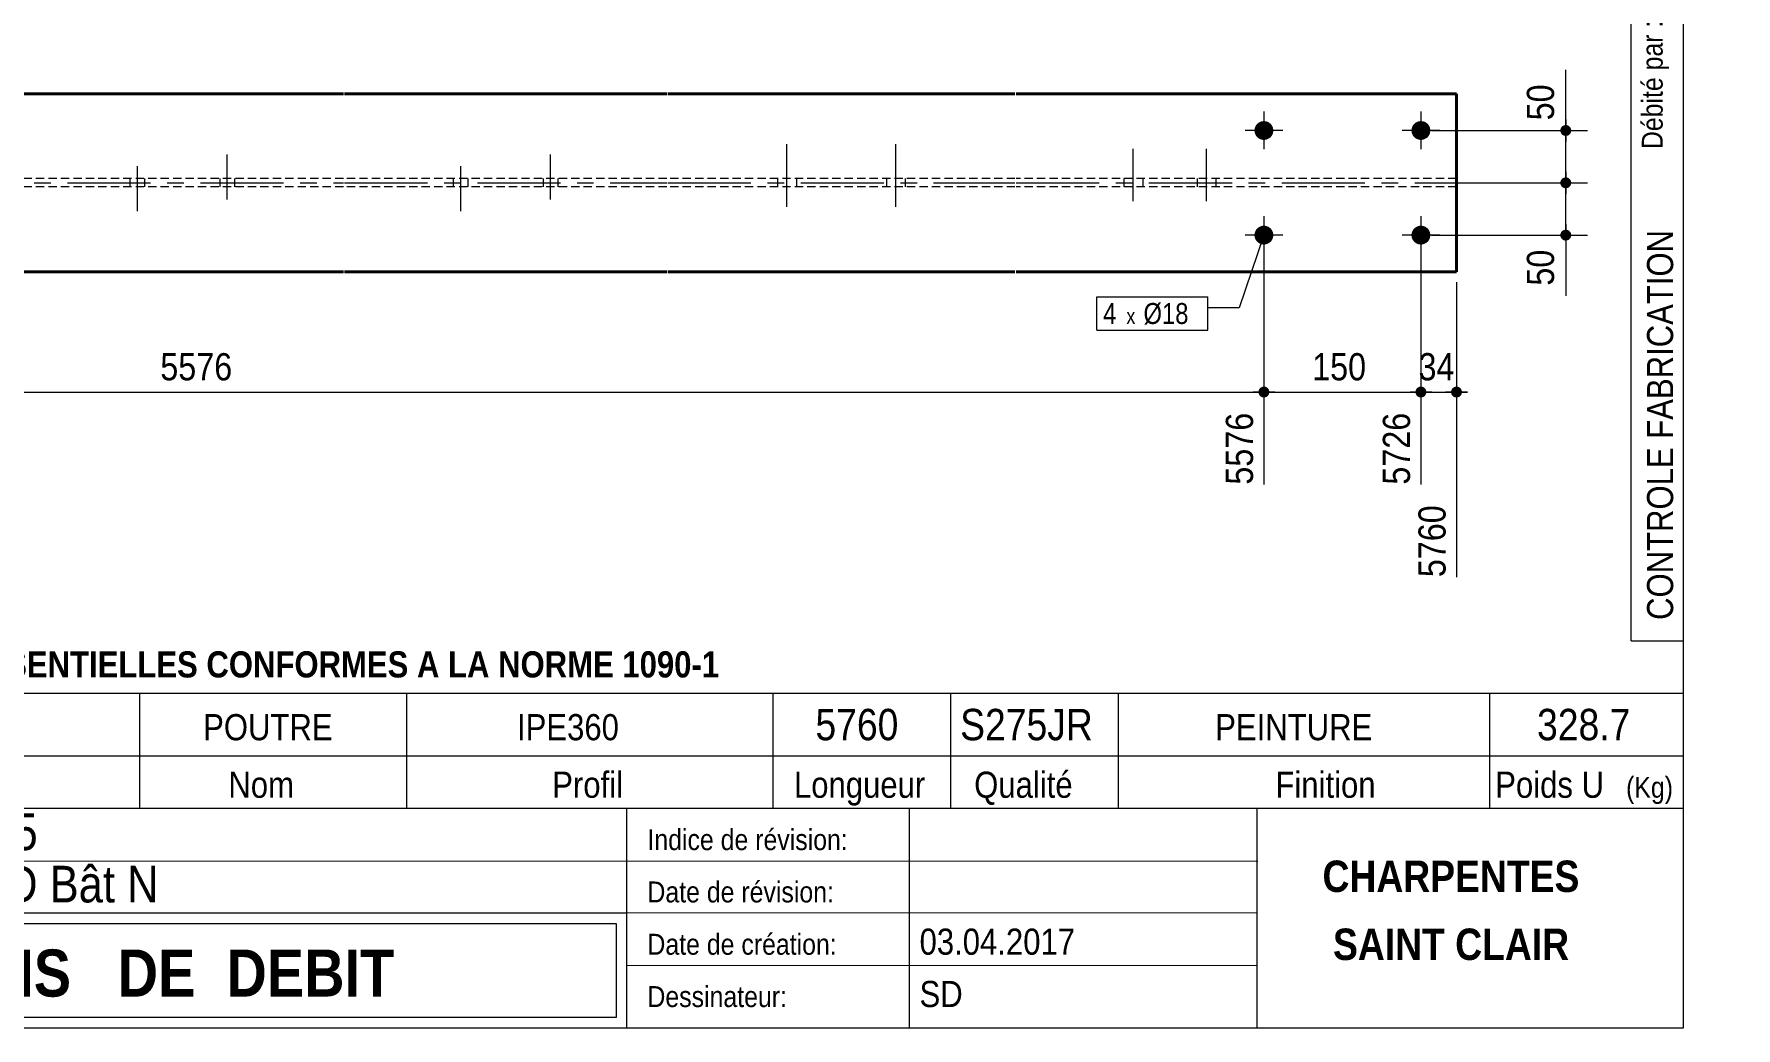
# Model space of a CAD drawing. Header units: millimetres. Extents: x 2 to 287, y 5 to 195.
# Drawn here: x 124.4 to 287, y 5 to 100 of the extents above; entities that cross this region are included whole.
import ezdxf

# ---------------------------------------------------------------- set-up
doc = ezdxf.new("R2010")
doc.units = ezdxf.units.MM
for name, pattern in [('AXES', [12.7, 7.9375, -1.5875, 1.5875, -1.5875]), ('CACHE2', [1.190625, 0.79375, -0.396875]), ('INTERROMPUX2', [9.525, 6.35, -3.175])]:
    doc.linetypes.add(name, pattern=pattern)
for name, color, linetype, lineweight in [('Autre type objet', 1, 'Continuous', 0), ('Axe', 1, 'Continuous', 0), ('Boulon', 7, 'Continuous', 0), ('Cache', 7, 'Continuous', 0), ('Cotation', 7, 'Continuous', 0), ('Désignation boulon', 3, 'Continuous', 0), ('Feuille dessin', 5, 'Continuous', 0), ('Piece', 2, 'Continuous', 0)]:
    doc.layers.add(name, color=color, linetype=linetype, lineweight=lineweight)
doc.styles.add('ARIAL', font='ARIAL.TTF')
doc.styles.add('ARIAL_BOLD', font='ARIALBD.TTF')
doc.styles.add('ARIAL_ITALIC', font='ARIALI.TTF')
doc.styles.add('COMIC_SANS_MS', font='COMIC.TTF')

# ---------------------------------------------------------------- blocks, each defined once
blk = doc.blocks.new('*A14')
at = {"layer": 'Boulon', "linetype": 'INTERROMPUX2', "lineweight": 0}
for p, q in [((142.854168, 84.179169), (142.854168, 88.479169)), ((142.854168, 84.179169), (142.854168, 88.479169)), ((142.154168, 86.179169), (142.154168, 85.379169)), ((142.154168, 86.179169), (142.154168, 85.379169)), ((143.554168, 86.179169), (143.554168, 85.379169)), ((143.554168, 86.179169), (143.554168, 85.379169))]:
    blk.add_line(p, q, dxfattribs=at)
blk = doc.blocks.new('*A15')
at = {"layer": 'Boulon', "linetype": 'INTERROMPUX2', "lineweight": 0}
for p, q in [((134.254168, 87.379169), (134.254168, 83.079169)), ((134.254168, 87.379169), (134.254168, 83.079169)), ((133.554168, 86.179169), (133.554168, 85.379169)), ((133.554168, 86.179169), (133.554168, 85.379169)), ((134.954168, 86.179169), (134.954168, 85.379169)), ((134.954168, 86.179169), (134.954168, 85.379169))]:
    blk.add_line(p, q, dxfattribs=at)
blk = doc.blocks.new('*A16')
at = {"layer": 'Boulon', "linetype": 'INTERROMPUX2', "lineweight": 0}
for p, q in [((173.748099, 84.179169), (173.748099, 88.479169)), ((173.748099, 84.179169), (173.748099, 88.479169)), ((173.048099, 86.179169), (173.048099, 85.379169)), ((173.048099, 86.179169), (173.048099, 85.379169)), ((174.448099, 86.179169), (174.448099, 85.379169)), ((174.448099, 86.179169), (174.448099, 85.379169))]:
    blk.add_line(p, q, dxfattribs=at)
blk = doc.blocks.new('*A17')
at = {"layer": 'Boulon', "linetype": 'INTERROMPUX2', "lineweight": 0}
for p, q in [((165.148099, 87.379169), (165.148099, 83.079169)), ((165.148099, 87.379169), (165.148099, 83.079169)), ((164.448099, 86.179169), (164.448099, 85.379169)), ((164.448099, 86.179169), (164.448099, 85.379169)), ((165.848099, 86.179169), (165.848099, 85.379169)), ((165.848099, 86.179169), (165.848099, 85.379169))]:
    blk.add_line(p, q, dxfattribs=at)
blk = doc.blocks.new('*A19')
at = {"layer": 'Boulon'}
for points in [[(241.94, 91.68), (241.99, 91.67), (242.03, 91.67), (242.08, 91.66), (242.12, 91.65), (242.16, 91.64), (242.2, 91.63), (242.24, 91.61), (242.28, 91.59), (242.32, 91.57), (242.36, 91.55), (242.4, 91.53), (242.44, 91.5), (242.47, 91.47), (242.5, 91.45), (242.54, 91.42), (242.57, 91.38), (242.6, 91.35), (242.62, 91.32), (242.65, 91.28), (242.67, 91.24), (242.69, 91.2), (242.71, 91.16), (242.73, 91.12), (242.75, 91.08), (242.76, 91.04), (242.77, 91), (242.78, 90.95), (242.79, 90.91), (242.8, 90.87), (242.8, 90.82), (242.8, 90.78), (242.8, 90.74), (242.8, 90.69), (242.79, 90.65), (242.78, 90.6), (242.77, 90.56), (242.76, 90.52), (242.75, 90.48), (242.73, 90.43), (242.71, 90.39), (242.69, 90.35), (242.67, 90.32), (242.65, 90.28), (242.62, 90.24), (242.6, 90.21), (242.57, 90.17), (242.54, 90.14), (242.5, 90.11), (242.47, 90.08), (242.44, 90.06), (242.4, 90.03), (242.36, 90.01), (242.32, 89.99), (242.28, 89.97), (242.24, 89.95), (242.2, 89.93), (242.16, 89.92), (242.12, 89.91), (242.08, 89.9), (242.03, 89.89), (241.99, 89.88), (241.94, 89.88), (241.9, 89.88), (241.86, 89.88), (241.81, 89.88), (241.77, 89.89), (241.72, 89.9), (241.68, 89.91), (241.64, 89.92), (241.6, 89.93), (241.56, 89.95), (241.52, 89.97), (241.48, 89.99), (241.44, 90.01), (241.4, 90.03), (241.36, 90.06), (241.33, 90.08), (241.3, 90.11), (241.26, 90.14), (241.23, 90.17), (241.2, 90.21), (241.18, 90.24), (241.15, 90.28), (241.13, 90.32), (241.11, 90.35), (241.09, 90.39), (241.07, 90.43), (241.05, 90.48), (241.04, 90.52), (241.03, 90.56), (241.02, 90.6), (241.01, 90.65), (241, 90.69), (241, 90.74), (241, 90.78), (241, 90.82), (241, 90.87), (241.01, 90.91), (241.02, 90.95), (241.03, 91), (241.04, 91.04), (241.05, 91.08), (241.07, 91.12), (241.09, 91.16), (241.11, 91.2), (241.13, 91.24), (241.15, 91.28), (241.18, 91.32), (241.2, 91.35), (241.23, 91.38), (241.26, 91.42), (241.3, 91.45), (241.33, 91.47), (241.36, 91.5), (241.4, 91.53), (241.44, 91.55), (241.48, 91.57), (241.52, 91.59), (241.56, 91.61), (241.6, 91.63), (241.64, 91.64), (241.68, 91.65), (241.72, 91.66), (241.77, 91.67), (241.81, 91.67), (241.86, 91.68), (241.9, 91.68)], [(256.94, 91.68), (256.99, 91.67), (257.03, 91.67), (257.08, 91.66), (257.12, 91.65), (257.16, 91.64), (257.2, 91.63), (257.24, 91.61), (257.28, 91.59), (257.32, 91.57), (257.36, 91.55), (257.4, 91.53), (257.44, 91.5), (257.47, 91.47), (257.5, 91.45), (257.54, 91.42), (257.57, 91.38), (257.6, 91.35), (257.62, 91.32), (257.65, 91.28), (257.67, 91.24), (257.69, 91.2), (257.71, 91.16), (257.73, 91.12), (257.75, 91.08), (257.76, 91.04), (257.77, 91), (257.78, 90.95), (257.79, 90.91), (257.8, 90.87), (257.8, 90.82), (257.8, 90.78), (257.8, 90.74), (257.8, 90.69), (257.79, 90.65), (257.78, 90.6), (257.77, 90.56), (257.76, 90.52), (257.75, 90.48), (257.73, 90.43), (257.71, 90.39), (257.69, 90.35), (257.67, 90.32), (257.65, 90.28), (257.62, 90.24), (257.6, 90.21), (257.57, 90.17), (257.54, 90.14), (257.5, 90.11), (257.47, 90.08), (257.44, 90.06), (257.4, 90.03), (257.36, 90.01), (257.32, 89.99), (257.28, 89.97), (257.24, 89.95), (257.2, 89.93), (257.16, 89.92), (257.12, 89.91), (257.08, 89.9), (257.03, 89.89), (256.99, 89.88), (256.94, 89.88), (256.9, 89.88), (256.86, 89.88), (256.81, 89.88), (256.77, 89.89), (256.72, 89.9), (256.68, 89.91), (256.64, 89.92), (256.6, 89.93), (256.56, 89.95), (256.52, 89.97), (256.48, 89.99), (256.44, 90.01), (256.4, 90.03), (256.36, 90.06), (256.33, 90.08), (256.3, 90.11), (256.26, 90.14), (256.23, 90.17), (256.2, 90.21), (256.18, 90.24), (256.15, 90.28), (256.13, 90.32), (256.11, 90.35), (256.09, 90.39), (256.07, 90.43), (256.05, 90.48), (256.04, 90.52), (256.03, 90.56), (256.02, 90.6), (256.01, 90.65), (256, 90.69), (256, 90.74), (256, 90.78), (256, 90.82), (256, 90.87), (256.01, 90.91), (256.02, 90.95), (256.03, 91), (256.04, 91.04), (256.05, 91.08), (256.07, 91.12), (256.09, 91.16), (256.11, 91.2), (256.13, 91.24), (256.15, 91.28), (256.18, 91.32), (256.2, 91.35), (256.23, 91.38), (256.26, 91.42), (256.3, 91.45), (256.33, 91.47), (256.36, 91.5), (256.4, 91.53), (256.44, 91.55), (256.48, 91.57), (256.52, 91.59), (256.56, 91.61), (256.6, 91.63), (256.64, 91.64), (256.68, 91.65), (256.72, 91.66), (256.77, 91.67), (256.81, 91.67), (256.86, 91.68), (256.9, 91.68)], [(241.94, 81.68), (241.99, 81.67), (242.03, 81.67), (242.08, 81.66), (242.12, 81.65), (242.16, 81.64), (242.2, 81.63), (242.24, 81.61), (242.28, 81.59), (242.32, 81.57), (242.36, 81.55), (242.4, 81.53), (242.44, 81.5), (242.47, 81.47), (242.5, 81.45), (242.54, 81.42), (242.57, 81.38), (242.6, 81.35), (242.62, 81.32), (242.65, 81.28), (242.67, 81.24), (242.69, 81.2), (242.71, 81.16), (242.73, 81.12), (242.75, 81.08), (242.76, 81.04), (242.77, 81), (242.78, 80.95), (242.79, 80.91), (242.8, 80.87), (242.8, 80.82), (242.8, 80.78), (242.8, 80.74), (242.8, 80.69), (242.79, 80.65), (242.78, 80.6), (242.77, 80.56), (242.76, 80.52), (242.75, 80.48), (242.73, 80.43), (242.71, 80.39), (242.69, 80.35), (242.67, 80.32), (242.65, 80.28), (242.62, 80.24), (242.6, 80.21), (242.57, 80.17), (242.54, 80.14), (242.5, 80.11), (242.47, 80.08), (242.44, 80.06), (242.4, 80.03), (242.36, 80.01), (242.32, 79.99), (242.28, 79.97), (242.24, 79.95), (242.2, 79.93), (242.16, 79.92), (242.12, 79.91), (242.08, 79.9), (242.03, 79.89), (241.99, 79.88), (241.94, 79.88), (241.9, 79.88), (241.86, 79.88), (241.81, 79.88), (241.77, 79.89), (241.72, 79.9), (241.68, 79.91), (241.64, 79.92), (241.6, 79.93), (241.56, 79.95), (241.52, 79.97), (241.48, 79.99), (241.44, 80.01), (241.4, 80.03), (241.36, 80.06), (241.33, 80.08), (241.3, 80.11), (241.26, 80.14), (241.23, 80.17), (241.2, 80.21), (241.18, 80.24), (241.15, 80.28), (241.13, 80.32), (241.11, 80.35), (241.09, 80.39), (241.07, 80.43), (241.05, 80.48), (241.04, 80.52), (241.03, 80.56), (241.02, 80.6), (241.01, 80.65), (241, 80.69), (241, 80.74), (241, 80.78), (241, 80.82), (241, 80.87), (241.01, 80.91), (241.02, 80.95), (241.03, 81), (241.04, 81.04), (241.05, 81.08), (241.07, 81.12), (241.09, 81.16), (241.11, 81.2), (241.13, 81.24), (241.15, 81.28), (241.18, 81.32), (241.2, 81.35), (241.23, 81.38), (241.26, 81.42), (241.3, 81.45), (241.33, 81.47), (241.36, 81.5), (241.4, 81.53), (241.44, 81.55), (241.48, 81.57), (241.52, 81.59), (241.56, 81.61), (241.6, 81.63), (241.64, 81.64), (241.68, 81.65), (241.72, 81.66), (241.77, 81.67), (241.81, 81.67), (241.86, 81.68), (241.9, 81.68)], [(256.94, 81.68), (256.99, 81.67), (257.03, 81.67), (257.08, 81.66), (257.12, 81.65), (257.16, 81.64), (257.2, 81.63), (257.24, 81.61), (257.28, 81.59), (257.32, 81.57), (257.36, 81.55), (257.4, 81.53), (257.44, 81.5), (257.47, 81.47), (257.5, 81.45), (257.54, 81.42), (257.57, 81.38), (257.6, 81.35), (257.62, 81.32), (257.65, 81.28), (257.67, 81.24), (257.69, 81.2), (257.71, 81.16), (257.73, 81.12), (257.75, 81.08), (257.76, 81.04), (257.77, 81), (257.78, 80.95), (257.79, 80.91), (257.8, 80.87), (257.8, 80.82), (257.8, 80.78), (257.8, 80.74), (257.8, 80.69), (257.79, 80.65), (257.78, 80.6), (257.77, 80.56), (257.76, 80.52), (257.75, 80.48), (257.73, 80.43), (257.71, 80.39), (257.69, 80.35), (257.67, 80.32), (257.65, 80.28), (257.62, 80.24), (257.6, 80.21), (257.57, 80.17), (257.54, 80.14), (257.5, 80.11), (257.47, 80.08), (257.44, 80.06), (257.4, 80.03), (257.36, 80.01), (257.32, 79.99), (257.28, 79.97), (257.24, 79.95), (257.2, 79.93), (257.16, 79.92), (257.12, 79.91), (257.08, 79.9), (257.03, 79.89), (256.99, 79.88), (256.94, 79.88), (256.9, 79.88), (256.86, 79.88), (256.81, 79.88), (256.77, 79.89), (256.72, 79.9), (256.68, 79.91), (256.64, 79.92), (256.6, 79.93), (256.56, 79.95), (256.52, 79.97), (256.48, 79.99), (256.44, 80.01), (256.4, 80.03), (256.36, 80.06), (256.33, 80.08), (256.3, 80.11), (256.26, 80.14), (256.23, 80.17), (256.2, 80.21), (256.18, 80.24), (256.15, 80.28), (256.13, 80.32), (256.11, 80.35), (256.09, 80.39), (256.07, 80.43), (256.05, 80.48), (256.04, 80.52), (256.03, 80.56), (256.02, 80.6), (256.01, 80.65), (256, 80.69), (256, 80.74), (256, 80.78), (256, 80.82), (256, 80.87), (256.01, 80.91), (256.02, 80.95), (256.03, 81), (256.04, 81.04), (256.05, 81.08), (256.07, 81.12), (256.09, 81.16), (256.11, 81.2), (256.13, 81.24), (256.15, 81.28), (256.18, 81.32), (256.2, 81.35), (256.23, 81.38), (256.26, 81.42), (256.3, 81.45), (256.33, 81.47), (256.36, 81.5), (256.4, 81.53), (256.44, 81.55), (256.48, 81.57), (256.52, 81.59), (256.56, 81.61), (256.6, 81.63), (256.64, 81.64), (256.68, 81.65), (256.72, 81.66), (256.77, 81.67), (256.81, 81.67), (256.86, 81.68), (256.9, 81.68)]]:
    blk.add_hatch(color=256, dxfattribs=at).paths.add_polyline_path(points, flags=17)
at = {"layer": 'Boulon', "linetype": 'Continuous', "lineweight": 0}
for p, q in [((241.9, 92.58), (241.9, 88.98)), ((256.9, 92.58), (256.9, 88.98)), ((243.7, 90.78), (240.1, 90.78)), ((258.7, 90.78), (255.1, 90.78)), ((241.9, 82.58), (241.9, 78.98)), ((256.9, 82.58), (256.9, 78.98)), ((243.7, 80.78), (240.1, 80.78)), ((258.7, 80.78), (255.1, 80.78))]:
    blk.add_line(p, q, dxfattribs=at)
blk = doc.blocks.new('*A21')
at = {"layer": 'Boulon', "linetype": 'INTERROMPUX2', "lineweight": 0}
for p, q in [((229.416346, 84.031567), (229.416346, 89.031567)), ((236.416346, 84.031567), (236.416346, 89.031567)), ((228.516346, 86.179169), (228.516346, 85.379169)), ((230.316346, 86.179169), (230.316346, 85.379169)), ((235.516346, 86.179169), (235.516346, 85.379169)), ((237.316346, 86.179169), (237.316346, 85.379169))]:
    blk.add_line(p, q, dxfattribs=at)
blk = doc.blocks.new('*A24')
at = {"layer": 'Boulon', "linetype": 'INTERROMPUX2', "lineweight": 0}
for p, q in [((206.730705, 83.479169), (206.730705, 89.479169)), ((206.730705, 83.479169), (206.730705, 89.479169)), ((206.730705, 83.479169), (206.730705, 89.479169)), ((205.830705, 86.179169), (205.830705, 85.379169)), ((205.830705, 86.179169), (205.830705, 85.379169)), ((205.830705, 86.179169), (205.830705, 85.379169)), ((207.630705, 86.179169), (207.630705, 85.379169)), ((207.630705, 86.179169), (207.630705, 85.379169)), ((207.630705, 86.179169), (207.630705, 85.379169))]:
    blk.add_line(p, q, dxfattribs=at)
blk = doc.blocks.new('*A25')
at = {"layer": 'Boulon', "linetype": 'INTERROMPUX2', "lineweight": 0}
for p, q in [((196.330705, 83.479169), (196.330705, 89.479169)), ((196.330705, 83.479169), (196.330705, 89.479169)), ((196.330705, 83.479169), (196.330705, 89.479169)), ((195.430705, 86.179169), (195.430705, 85.379169)), ((195.430705, 86.179169), (195.430705, 85.379169)), ((195.430705, 86.179169), (195.430705, 85.379169)), ((197.230705, 86.179169), (197.230705, 85.379169)), ((197.230705, 86.179169), (197.230705, 85.379169)), ((197.230705, 86.179169), (197.230705, 85.379169))]:
    blk.add_line(p, q, dxfattribs=at)
blk = doc.blocks.new('*A26')
at = {"layer": 'Axe', "color": 1, "linetype": 'AXES', "lineweight": 15}
for p, q in [((76.795206, 85.779169), (153.951134, 85.779169)), ((154.051134, 85.779169), (184.845065, 85.779169)), ((184.945065, 85.779169), (218.116346, 85.779169)), ((218.216346, 85.779169), (270.299914, 85.779169))]:
    blk.add_line(p, q, dxfattribs=at)
at = {"layer": 'Cache', "color": 7, "linetype": 'CACHE2', "lineweight": 20}
for p, q in [((153.951134, 86.179169), (76.795206, 86.179169)), ((153.951134, 85.379169), (76.795206, 85.379169)), ((184.845065, 86.179169), (154.051134, 86.179169)), ((184.845065, 85.379169), (154.051134, 85.379169)), ((218.116346, 86.179169), (184.945065, 86.179169)), ((218.116346, 85.379169), (184.945065, 85.379169)), ((260.299914, 86.179169), (218.216346, 86.179169)), ((260.299914, 85.379169), (218.216346, 85.379169))]:
    blk.add_line(p, q, dxfattribs=at)
at = {"layer": 'Piece', "color": 2, "linetype": 'Continuous', "lineweight": 40}
for p, q in [((76.795206, 94.279169), (153.951134, 94.279169)), ((154.051134, 94.279169), (184.845065, 94.279169)), ((184.945065, 94.279169), (218.116346, 94.279169)), ((218.216346, 94.279169), (260.299914, 94.279169)), ((260.299914, 77.279169), (260.299914, 94.279169)), ((76.795206, 77.279169), (153.951134, 77.279169)), ((154.051134, 77.279169), (184.845065, 77.279169)), ((184.945065, 77.279169), (218.116346, 77.279169)), ((218.216346, 77.279169), (260.299914, 77.279169))]:
    blk.add_line(p, q, dxfattribs=at)
blk = doc.blocks.new('*A27')
at = {"layer": 'Feuille dessin', "linetype": 'Continuous', "lineweight": 0}
for p, q in [((282, 5), (282, 195)), ((5, 5), (282, 5))]:
    blk.add_line(p, q, dxfattribs=at)
blk = doc.blocks.new('*A29')
at = {"layer": 'Autre type objet', "linetype": 'Continuous', "lineweight": 0}
for p, q in [((277, 42), (277, 195)), ((277, 195), (287, 195)), ((278, 194), (278, 191)), ((281, 194), (278, 194)), ((281, 191), (281, 194)), ((282, 42), (282, 195)), ((287, 195), (287, 158)), ((278, 191), (281, 191)), ((281, 165), (281, 179)), ((287, 158), (282, 153)), ((278, 150), (278, 147)), ((281, 150), (278, 150)), ((281, 147), (281, 150)), ((278, 147), (281, 147)), ((278, 134), (278, 131)), ((281, 134), (278, 134)), ((281, 131), (281, 134)), ((278, 131), (281, 131)), ((281, 102), (281, 115)), ((277, 42), (282, 42))]:
    blk.add_line(p, q, dxfattribs=at)
at = {"layer": 'Autre type objet', "width": 0.85}
for s, height, style, p in [('Perçages', 2, 'ARIAL', (280, 179)), ('6075 / [47] Ind 0', 2.5, 'ARIAL_ITALIC', (285.619109, 157.760245)), ('Percé par :', 2, 'ARIAL', (280, 152)), ('Coupes', 2, 'ARIAL', (280, 137)), ('Longueurs', 2, 'ARIAL', (280, 116)), ('Débité par :', 2, 'ARIAL', (280, 89)), ('CONTROLE FABRICATION', 2.5, 'ARIAL', (281, 44))]:
    blk.add_text(s, height=height, rotation=90, dxfattribs=dict(at, style=style)).set_placement(p)
blk = doc.blocks.new('*A31')
at = {"layer": 'Autre type objet', "linetype": 'Continuous', "lineweight": 0}
for p, q in [((92, 37), (282, 37)), ((134.5, 31), (134.5, 37)), ((160, 31), (160, 37)), ((195, 31), (195, 37)), ((212, 31), (212, 37)), ((228, 31), (228, 37)), ((263.5, 31), (263.5, 37)), ((282, 31), (282, 37)), ((92, 31), (282, 31)), ((134.5, 26), (134.5, 31)), ((160, 26), (160, 31)), ((195, 26), (195, 31)), ((212, 26), (212, 31)), ((228, 26), (228, 31)), ((263.5, 26), (263.5, 31)), ((282, 5), (282, 31)), ((92, 26), (282, 26)), ((181, 26), (181, 5)), ((208, 26), (208, 5)), ((241.262466, 5), (241.262466, 26)), ((92, 21), (241.327069, 20.935451)), ((92, 16), (181, 16)), ((93, 15), (180, 15)), ((180, 15), (180, 6)), ((181, 16), (241.297815, 16.021151)), ((181, 11), (241.217807, 10.969512)), ((92, 5), (282, 5)), ((180, 6), (93, 6))]:
    blk.add_line(p, q, dxfattribs=at)
at = {"layer": 'Autre type objet', "width": 0.85}
for s, height, style, p in [('TOLERANCES ESSENTIELLES CONFORMES A LA NORME 1090-1', 2.5, 'ARIAL_BOLD', (96.5, 38.5)), ('POUTRE', 2.5, 'ARIAL', (140.551758, 32.5)), ('IPE360', 2.5, 'ARIAL', (170.538574, 32.5)), ('5760', 3, 'ARIAL', (199.053223, 32.5)), ('S275JR', 3, 'ARIAL', (212.880127, 32.5)), ('PEINTURE', 2.5, 'ARIAL', (237.24646, 32.5)), ('328.7', 3, 'ARIAL', (267.997314, 32.5)), ('Nom', 2.5, 'ARIAL', (142.961426, 27)), ('Profil', 2.5, 'ARIAL', (173.903564, 27)), ('Longueur', 2.5, 'ARIAL', (197, 27)), ('Qualité', 2.5, 'ARIAL', (214.218018, 27)), ('Finition', 2.5, 'ARIAL', (243, 27)), ('Poids U', 2.5, 'ARIAL', (264, 27)), ('(Kg)', 2, 'ARIAL', (276.5, 27)), ('6075', 3.5, 'ARIAL', (115.5, 22)), ('Indice de révision:', 2, 'ARIAL', (183, 22)), ('GHD Bât N', 3.5, 'ARIAL', (115.5, 17)), ('CHARPENTES', 3, 'ARIAL_BOLD', (247.5, 18)), ('Date de révision:', 2, 'ARIAL', (183, 17)), ('Date de création:', 2, 'ARIAL', (183, 12)), ('03.04.2017', 2.5, 'ARIAL', (209, 12)), ('SAINT CLAIR', 3, 'ARIAL_BOLD', (248.5, 11.5)), ('CROQUIS   DE  DEBIT', 4.5, 'ARIAL_BOLD', (103, 8)), ('Dessinateur:', 2, 'ARIAL', (183, 7)), ('SD', 2.5, 'ARIAL', (209, 7))]:
    blk.add_text(s, height=height, dxfattribs=dict(at, style=style)).set_placement(p)
blk = doc.blocks.new('*A78')
at = {"layer": 'Cotation'}
for points in [[(270.71, 85.26), (270.69, 85.26), (270.66, 85.26), (270.64, 85.27), (270.61, 85.27), (270.59, 85.28), (270.56, 85.29), (270.54, 85.3), (270.52, 85.31), (270.49, 85.32), (270.47, 85.33), (270.45, 85.35), (270.43, 85.36), (270.41, 85.38), (270.39, 85.39), (270.37, 85.41), (270.35, 85.43), (270.34, 85.45), (270.32, 85.47), (270.31, 85.49), (270.29, 85.51), (270.28, 85.53), (270.27, 85.56), (270.26, 85.58), (270.25, 85.6), (270.24, 85.63), (270.23, 85.65), (270.23, 85.68), (270.22, 85.7), (270.22, 85.73), (270.22, 85.75), (270.22, 85.78), (270.22, 85.8), (270.22, 85.83), (270.22, 85.86), (270.23, 85.88), (270.23, 85.91), (270.24, 85.93), (270.25, 85.95), (270.26, 85.98), (270.27, 86), (270.28, 86.02), (270.29, 86.05), (270.31, 86.07), (270.32, 86.09), (270.34, 86.11), (270.35, 86.13), (270.37, 86.15), (270.39, 86.16), (270.41, 86.18), (270.43, 86.2), (270.45, 86.21), (270.47, 86.23), (270.49, 86.24), (270.52, 86.25), (270.54, 86.26), (270.56, 86.27), (270.59, 86.28), (270.61, 86.28), (270.64, 86.29), (270.66, 86.29), (270.69, 86.3), (270.71, 86.3), (270.74, 86.3), (270.76, 86.3), (270.79, 86.3), (270.82, 86.29), (270.84, 86.29), (270.87, 86.28), (270.89, 86.28), (270.91, 86.27), (270.94, 86.26), (270.96, 86.25), (270.98, 86.24), (271.01, 86.23), (271.03, 86.21), (271.05, 86.2), (271.07, 86.18), (271.09, 86.16), (271.11, 86.15), (271.12, 86.13), (271.14, 86.11), (271.16, 86.09), (271.17, 86.07), (271.19, 86.05), (271.2, 86.02), (271.21, 86), (271.22, 85.98), (271.23, 85.95), (271.24, 85.93), (271.24, 85.91), (271.25, 85.88), (271.25, 85.86), (271.26, 85.83), (271.26, 85.8), (271.26, 85.78), (271.26, 85.75), (271.26, 85.73), (271.25, 85.7), (271.25, 85.68), (271.24, 85.65), (271.24, 85.63), (271.23, 85.6), (271.22, 85.58), (271.21, 85.56), (271.2, 85.53), (271.19, 85.51), (271.17, 85.49), (271.16, 85.47), (271.14, 85.45), (271.12, 85.43), (271.11, 85.41), (271.09, 85.39), (271.07, 85.38), (271.05, 85.36), (271.03, 85.35), (271.01, 85.33), (270.98, 85.32), (270.96, 85.31), (270.94, 85.3), (270.91, 85.29), (270.89, 85.28), (270.87, 85.27), (270.84, 85.27), (270.82, 85.26), (270.79, 85.26), (270.76, 85.26), (270.74, 85.26)], [(270.71, 80.26), (270.69, 80.26), (270.66, 80.26), (270.64, 80.27), (270.61, 80.27), (270.59, 80.28), (270.56, 80.29), (270.54, 80.3), (270.52, 80.31), (270.49, 80.32), (270.47, 80.33), (270.45, 80.35), (270.43, 80.36), (270.41, 80.38), (270.39, 80.39), (270.37, 80.41), (270.35, 80.43), (270.34, 80.45), (270.32, 80.47), (270.31, 80.49), (270.29, 80.51), (270.28, 80.53), (270.27, 80.56), (270.26, 80.58), (270.25, 80.6), (270.24, 80.63), (270.23, 80.65), (270.23, 80.68), (270.22, 80.7), (270.22, 80.73), (270.22, 80.75), (270.22, 80.78), (270.22, 80.8), (270.22, 80.83), (270.22, 80.86), (270.23, 80.88), (270.23, 80.91), (270.24, 80.93), (270.25, 80.95), (270.26, 80.98), (270.27, 81), (270.28, 81.02), (270.29, 81.05), (270.31, 81.07), (270.32, 81.09), (270.34, 81.11), (270.35, 81.13), (270.37, 81.15), (270.39, 81.16), (270.41, 81.18), (270.43, 81.2), (270.45, 81.21), (270.47, 81.23), (270.49, 81.24), (270.52, 81.25), (270.54, 81.26), (270.56, 81.27), (270.59, 81.28), (270.61, 81.28), (270.64, 81.29), (270.66, 81.29), (270.69, 81.3), (270.71, 81.3), (270.74, 81.3), (270.76, 81.3), (270.79, 81.3), (270.82, 81.29), (270.84, 81.29), (270.87, 81.28), (270.89, 81.28), (270.91, 81.27), (270.94, 81.26), (270.96, 81.25), (270.98, 81.24), (271.01, 81.23), (271.03, 81.21), (271.05, 81.2), (271.07, 81.18), (271.09, 81.16), (271.11, 81.15), (271.12, 81.13), (271.14, 81.11), (271.16, 81.09), (271.17, 81.07), (271.19, 81.05), (271.2, 81.02), (271.21, 81), (271.22, 80.98), (271.23, 80.95), (271.24, 80.93), (271.24, 80.91), (271.25, 80.88), (271.25, 80.86), (271.26, 80.83), (271.26, 80.8), (271.26, 80.78), (271.26, 80.75), (271.26, 80.73), (271.25, 80.7), (271.25, 80.68), (271.24, 80.65), (271.24, 80.63), (271.23, 80.6), (271.22, 80.58), (271.21, 80.56), (271.2, 80.53), (271.19, 80.51), (271.17, 80.49), (271.16, 80.47), (271.14, 80.45), (271.12, 80.43), (271.11, 80.41), (271.09, 80.39), (271.07, 80.38), (271.05, 80.36), (271.03, 80.35), (271.01, 80.33), (270.98, 80.32), (270.96, 80.31), (270.94, 80.3), (270.91, 80.29), (270.89, 80.28), (270.87, 80.27), (270.84, 80.27), (270.82, 80.26), (270.79, 80.26), (270.76, 80.26), (270.74, 80.26)]]:
    blk.add_hatch(color=256, dxfattribs=at).paths.add_polyline_path(points, flags=17)
at = {"layer": 'Cotation', "linetype": 'Continuous', "lineweight": 0}
for p, q in [((270.74, 86.82), (270.74, 84.74)), ((270.74, 85.78), (270.74, 86.82)), ((261.3, 85.78), (272.82, 85.78)), ((269.7, 85.78), (271.78, 85.78)), ((270.74, 80.78), (270.74, 85.78)), ((270.74, 81.82), (270.74, 79.74)), ((257.9, 80.78), (272.82, 80.78)), ((269.7, 80.78), (271.78, 80.78)), ((270.74, 80.78), (270.74, 74.97)), ((270.74, 80.78), (270.74, 74.97))]:
    blk.add_line(p, q, dxfattribs=at)
at = {"layer": 'Cotation'}
for p in [(270.74, 85.78), (270.74, 80.78)]:
    blk.add_point(p, dxfattribs=at)
at = {"layer": 'Cotation', "style": 'ARIAL', "width": 0.85}
blk.add_text('50', height=2.6, rotation=90.0002, dxfattribs=at).set_placement((269.62, 75.95))
blk = doc.blocks.new('*A79')
at = {"layer": 'Cotation'}
for points in [[(270.71, 90.26), (270.69, 90.26), (270.66, 90.26), (270.64, 90.27), (270.61, 90.27), (270.59, 90.28), (270.56, 90.29), (270.54, 90.3), (270.52, 90.31), (270.49, 90.32), (270.47, 90.33), (270.45, 90.35), (270.43, 90.36), (270.41, 90.38), (270.39, 90.39), (270.37, 90.41), (270.35, 90.43), (270.34, 90.45), (270.32, 90.47), (270.31, 90.49), (270.29, 90.51), (270.28, 90.53), (270.27, 90.56), (270.26, 90.58), (270.25, 90.6), (270.24, 90.63), (270.23, 90.65), (270.23, 90.68), (270.22, 90.7), (270.22, 90.73), (270.22, 90.75), (270.22, 90.78), (270.22, 90.8), (270.22, 90.83), (270.22, 90.86), (270.23, 90.88), (270.23, 90.91), (270.24, 90.93), (270.25, 90.95), (270.26, 90.98), (270.27, 91), (270.28, 91.02), (270.29, 91.05), (270.31, 91.07), (270.32, 91.09), (270.34, 91.11), (270.35, 91.13), (270.37, 91.15), (270.39, 91.16), (270.41, 91.18), (270.43, 91.2), (270.45, 91.21), (270.47, 91.23), (270.49, 91.24), (270.52, 91.25), (270.54, 91.26), (270.56, 91.27), (270.59, 91.28), (270.61, 91.28), (270.64, 91.29), (270.66, 91.29), (270.69, 91.3), (270.71, 91.3), (270.74, 91.3), (270.76, 91.3), (270.79, 91.3), (270.82, 91.29), (270.84, 91.29), (270.87, 91.28), (270.89, 91.28), (270.91, 91.27), (270.94, 91.26), (270.96, 91.25), (270.98, 91.24), (271.01, 91.23), (271.03, 91.21), (271.05, 91.2), (271.07, 91.18), (271.09, 91.16), (271.11, 91.15), (271.12, 91.13), (271.14, 91.11), (271.16, 91.09), (271.17, 91.07), (271.19, 91.05), (271.2, 91.02), (271.21, 91), (271.22, 90.98), (271.23, 90.95), (271.24, 90.93), (271.24, 90.91), (271.25, 90.88), (271.25, 90.86), (271.26, 90.83), (271.26, 90.8), (271.26, 90.78), (271.26, 90.75), (271.26, 90.73), (271.25, 90.7), (271.25, 90.68), (271.24, 90.65), (271.24, 90.63), (271.23, 90.6), (271.22, 90.58), (271.21, 90.56), (271.2, 90.53), (271.19, 90.51), (271.17, 90.49), (271.16, 90.47), (271.14, 90.45), (271.12, 90.43), (271.11, 90.41), (271.09, 90.39), (271.07, 90.38), (271.05, 90.36), (271.03, 90.35), (271.01, 90.33), (270.98, 90.32), (270.96, 90.31), (270.94, 90.3), (270.91, 90.29), (270.89, 90.28), (270.87, 90.27), (270.84, 90.27), (270.82, 90.26), (270.79, 90.26), (270.76, 90.26), (270.74, 90.26)], [(270.71, 85.26), (270.69, 85.26), (270.66, 85.26), (270.64, 85.27), (270.61, 85.27), (270.59, 85.28), (270.56, 85.29), (270.54, 85.3), (270.52, 85.31), (270.49, 85.32), (270.47, 85.33), (270.45, 85.35), (270.43, 85.36), (270.41, 85.38), (270.39, 85.39), (270.37, 85.41), (270.35, 85.43), (270.34, 85.45), (270.32, 85.47), (270.31, 85.49), (270.29, 85.51), (270.28, 85.53), (270.27, 85.56), (270.26, 85.58), (270.25, 85.6), (270.24, 85.63), (270.23, 85.65), (270.23, 85.68), (270.22, 85.7), (270.22, 85.73), (270.22, 85.75), (270.22, 85.78), (270.22, 85.8), (270.22, 85.83), (270.22, 85.86), (270.23, 85.88), (270.23, 85.91), (270.24, 85.93), (270.25, 85.95), (270.26, 85.98), (270.27, 86), (270.28, 86.02), (270.29, 86.05), (270.31, 86.07), (270.32, 86.09), (270.34, 86.11), (270.35, 86.13), (270.37, 86.15), (270.39, 86.16), (270.41, 86.18), (270.43, 86.2), (270.45, 86.21), (270.47, 86.23), (270.49, 86.24), (270.52, 86.25), (270.54, 86.26), (270.56, 86.27), (270.59, 86.28), (270.61, 86.28), (270.64, 86.29), (270.66, 86.29), (270.69, 86.3), (270.71, 86.3), (270.74, 86.3), (270.76, 86.3), (270.79, 86.3), (270.82, 86.29), (270.84, 86.29), (270.87, 86.28), (270.89, 86.28), (270.91, 86.27), (270.94, 86.26), (270.96, 86.25), (270.98, 86.24), (271.01, 86.23), (271.03, 86.21), (271.05, 86.2), (271.07, 86.18), (271.09, 86.16), (271.11, 86.15), (271.12, 86.13), (271.14, 86.11), (271.16, 86.09), (271.17, 86.07), (271.19, 86.05), (271.2, 86.02), (271.21, 86), (271.22, 85.98), (271.23, 85.95), (271.24, 85.93), (271.24, 85.91), (271.25, 85.88), (271.25, 85.86), (271.26, 85.83), (271.26, 85.8), (271.26, 85.78), (271.26, 85.75), (271.26, 85.73), (271.25, 85.7), (271.25, 85.68), (271.24, 85.65), (271.24, 85.63), (271.23, 85.6), (271.22, 85.58), (271.21, 85.56), (271.2, 85.53), (271.19, 85.51), (271.17, 85.49), (271.16, 85.47), (271.14, 85.45), (271.12, 85.43), (271.11, 85.41), (271.09, 85.39), (271.07, 85.38), (271.05, 85.36), (271.03, 85.35), (271.01, 85.33), (270.98, 85.32), (270.96, 85.31), (270.94, 85.3), (270.91, 85.29), (270.89, 85.28), (270.87, 85.27), (270.84, 85.27), (270.82, 85.26), (270.79, 85.26), (270.76, 85.26), (270.74, 85.26)]]:
    blk.add_hatch(color=256, dxfattribs=at).paths.add_polyline_path(points, flags=17)
at = {"layer": 'Cotation', "linetype": 'Continuous', "lineweight": 0}
for p, q in [((270.74, 90.78), (270.74, 96.59)), ((270.74, 90.78), (270.74, 96.59)), ((270.74, 91.82), (270.74, 89.74)), ((257.9, 90.78), (272.82, 90.78)), ((269.7, 90.78), (271.78, 90.78)), ((270.74, 85.78), (270.74, 90.78)), ((270.74, 86.82), (270.74, 84.74)), ((261.3, 85.78), (272.82, 85.78)), ((269.7, 85.78), (271.78, 85.78)), ((270.74, 85.78), (270.74, 84.74))]:
    blk.add_line(p, q, dxfattribs=at)
at = {"layer": 'Cotation'}
for p in [(270.74, 90.78), (270.74, 85.78)]:
    blk.add_point(p, dxfattribs=at)
at = {"layer": 'Cotation', "style": 'ARIAL', "width": 0.85}
blk.add_text('50', height=2.6, rotation=90.0002, dxfattribs=at).set_placement((269.62, 91.75))
blk = doc.blocks.new('*A80')
at = {"layer": 'Cotation'}
blk.add_hatch(color=256, dxfattribs=at).paths.add_polyline_path([(241.87, 65.26), (241.85, 65.26), (241.82, 65.26), (241.8, 65.27), (241.77, 65.27), (241.75, 65.28), (241.72, 65.29), (241.7, 65.3), (241.68, 65.31), (241.65, 65.32), (241.63, 65.33), (241.61, 65.35), (241.59, 65.36), (241.57, 65.38), (241.55, 65.39), (241.53, 65.41), (241.51, 65.43), (241.5, 65.45), (241.48, 65.47), (241.47, 65.49), (241.45, 65.51), (241.44, 65.53), (241.43, 65.56), (241.42, 65.58), (241.41, 65.6), (241.4, 65.63), (241.4, 65.65), (241.39, 65.68), (241.39, 65.7), (241.38, 65.73), (241.38, 65.75), (241.38, 65.78), (241.38, 65.8), (241.38, 65.83), (241.39, 65.86), (241.39, 65.88), (241.4, 65.91), (241.4, 65.93), (241.41, 65.95), (241.42, 65.98), (241.43, 66), (241.44, 66.02), (241.45, 66.05), (241.47, 66.07), (241.48, 66.09), (241.5, 66.11), (241.51, 66.13), (241.53, 66.15), (241.55, 66.16), (241.57, 66.18), (241.59, 66.2), (241.61, 66.21), (241.63, 66.23), (241.65, 66.24), (241.68, 66.25), (241.7, 66.26), (241.72, 66.27), (241.75, 66.28), (241.77, 66.28), (241.8, 66.29), (241.82, 66.29), (241.85, 66.3), (241.87, 66.3), (241.9, 66.3), (241.93, 66.3), (241.95, 66.3), (241.98, 66.29), (242, 66.29), (242.03, 66.28), (242.05, 66.28), (242.08, 66.27), (242.1, 66.26), (242.12, 66.25), (242.15, 66.24), (242.17, 66.23), (242.19, 66.21), (242.21, 66.2), (242.23, 66.18), (242.25, 66.16), (242.27, 66.15), (242.29, 66.13), (242.3, 66.11), (242.32, 66.09), (242.33, 66.07), (242.35, 66.05), (242.36, 66.02), (242.37, 66), (242.38, 65.98), (242.39, 65.95), (242.4, 65.93), (242.4, 65.91), (242.41, 65.88), (242.41, 65.86), (242.42, 65.83), (242.42, 65.8), (242.42, 65.78), (242.42, 65.75), (242.42, 65.73), (242.41, 65.7), (242.41, 65.68), (242.4, 65.65), (242.4, 65.63), (242.39, 65.6), (242.38, 65.58), (242.37, 65.56), (242.36, 65.53), (242.35, 65.51), (242.33, 65.49), (242.32, 65.47), (242.3, 65.45), (242.29, 65.43), (242.27, 65.41), (242.25, 65.39), (242.23, 65.38), (242.21, 65.36), (242.19, 65.35), (242.17, 65.33), (242.15, 65.32), (242.12, 65.31), (242.1, 65.3), (242.08, 65.29), (242.05, 65.28), (242.03, 65.27), (242, 65.27), (241.98, 65.26), (241.95, 65.26), (241.93, 65.26), (241.9, 65.26)], flags=17)
at = {"layer": 'Cotation', "linetype": 'Continuous', "lineweight": 0}
for p, q in [((241.9, 79.78), (241.9, 56.93)), ((241.9, 66.82), (241.9, 64.74)), ((38.74, 65.78), (241.9, 65.78)), ((242.94, 65.78), (240.86, 65.78)), ((241.9, 65.78), (242.94, 65.78))]:
    blk.add_line(p, q, dxfattribs=at)
at = {"layer": 'Cotation'}
blk.add_point((241.9, 65.78), dxfattribs=at)
at = {"layer": 'Cotation', "style": 'ARIAL', "width": 0.85}
blk.add_text('5576', height=2.6, dxfattribs=at).set_placement((136.46, 66.9))
blk.add_text('5576', height=2.6, rotation=90.0002, dxfattribs=at).set_placement((240.86, 56.93))
blk = doc.blocks.new('*A81')
at = {"layer": 'Cotation'}
for points in [[(241.87, 65.26), (241.85, 65.26), (241.82, 65.26), (241.8, 65.27), (241.77, 65.27), (241.75, 65.28), (241.72, 65.29), (241.7, 65.3), (241.68, 65.31), (241.65, 65.32), (241.63, 65.33), (241.61, 65.35), (241.59, 65.36), (241.57, 65.38), (241.55, 65.39), (241.53, 65.41), (241.51, 65.43), (241.5, 65.45), (241.48, 65.47), (241.47, 65.49), (241.45, 65.51), (241.44, 65.53), (241.43, 65.56), (241.42, 65.58), (241.41, 65.6), (241.4, 65.63), (241.4, 65.65), (241.39, 65.68), (241.39, 65.7), (241.38, 65.73), (241.38, 65.75), (241.38, 65.78), (241.38, 65.8), (241.38, 65.83), (241.39, 65.86), (241.39, 65.88), (241.4, 65.91), (241.4, 65.93), (241.41, 65.95), (241.42, 65.98), (241.43, 66), (241.44, 66.02), (241.45, 66.05), (241.47, 66.07), (241.48, 66.09), (241.5, 66.11), (241.51, 66.13), (241.53, 66.15), (241.55, 66.16), (241.57, 66.18), (241.59, 66.2), (241.61, 66.21), (241.63, 66.23), (241.65, 66.24), (241.68, 66.25), (241.7, 66.26), (241.72, 66.27), (241.75, 66.28), (241.77, 66.28), (241.8, 66.29), (241.82, 66.29), (241.85, 66.3), (241.87, 66.3), (241.9, 66.3), (241.93, 66.3), (241.95, 66.3), (241.98, 66.29), (242, 66.29), (242.03, 66.28), (242.05, 66.28), (242.08, 66.27), (242.1, 66.26), (242.12, 66.25), (242.15, 66.24), (242.17, 66.23), (242.19, 66.21), (242.21, 66.2), (242.23, 66.18), (242.25, 66.16), (242.27, 66.15), (242.29, 66.13), (242.3, 66.11), (242.32, 66.09), (242.33, 66.07), (242.35, 66.05), (242.36, 66.02), (242.37, 66), (242.38, 65.98), (242.39, 65.95), (242.4, 65.93), (242.4, 65.91), (242.41, 65.88), (242.41, 65.86), (242.42, 65.83), (242.42, 65.8), (242.42, 65.78), (242.42, 65.75), (242.42, 65.73), (242.41, 65.7), (242.41, 65.68), (242.4, 65.65), (242.4, 65.63), (242.39, 65.6), (242.38, 65.58), (242.37, 65.56), (242.36, 65.53), (242.35, 65.51), (242.33, 65.49), (242.32, 65.47), (242.3, 65.45), (242.29, 65.43), (242.27, 65.41), (242.25, 65.39), (242.23, 65.38), (242.21, 65.36), (242.19, 65.35), (242.17, 65.33), (242.15, 65.32), (242.12, 65.31), (242.1, 65.3), (242.08, 65.29), (242.05, 65.28), (242.03, 65.27), (242, 65.27), (241.98, 65.26), (241.95, 65.26), (241.93, 65.26), (241.9, 65.26)], [(256.87, 65.26), (256.85, 65.26), (256.82, 65.26), (256.8, 65.27), (256.77, 65.27), (256.75, 65.28), (256.72, 65.29), (256.7, 65.3), (256.68, 65.31), (256.66, 65.32), (256.63, 65.33), (256.61, 65.35), (256.59, 65.36), (256.57, 65.38), (256.55, 65.39), (256.53, 65.41), (256.51, 65.43), (256.5, 65.45), (256.48, 65.47), (256.47, 65.49), (256.45, 65.51), (256.44, 65.53), (256.43, 65.56), (256.42, 65.58), (256.41, 65.6), (256.4, 65.63), (256.4, 65.65), (256.39, 65.68), (256.39, 65.7), (256.38, 65.73), (256.38, 65.75), (256.38, 65.78), (256.38, 65.8), (256.38, 65.83), (256.39, 65.86), (256.39, 65.88), (256.4, 65.91), (256.4, 65.93), (256.41, 65.95), (256.42, 65.98), (256.43, 66), (256.44, 66.02), (256.45, 66.05), (256.47, 66.07), (256.48, 66.09), (256.5, 66.11), (256.51, 66.13), (256.53, 66.15), (256.55, 66.16), (256.57, 66.18), (256.59, 66.2), (256.61, 66.21), (256.63, 66.23), (256.66, 66.24), (256.68, 66.25), (256.7, 66.26), (256.72, 66.27), (256.75, 66.28), (256.77, 66.28), (256.8, 66.29), (256.82, 66.29), (256.85, 66.3), (256.87, 66.3), (256.9, 66.3), (256.93, 66.3), (256.95, 66.3), (256.98, 66.29), (257, 66.29), (257.03, 66.28), (257.05, 66.28), (257.08, 66.27), (257.1, 66.26), (257.12, 66.25), (257.15, 66.24), (257.17, 66.23), (257.19, 66.21), (257.21, 66.2), (257.23, 66.18), (257.25, 66.16), (257.27, 66.15), (257.29, 66.13), (257.3, 66.11), (257.32, 66.09), (257.33, 66.07), (257.35, 66.05), (257.36, 66.02), (257.37, 66), (257.38, 65.98), (257.39, 65.95), (257.4, 65.93), (257.4, 65.91), (257.41, 65.88), (257.41, 65.86), (257.42, 65.83), (257.42, 65.8), (257.42, 65.78), (257.42, 65.75), (257.42, 65.73), (257.41, 65.7), (257.41, 65.68), (257.4, 65.65), (257.4, 65.63), (257.39, 65.6), (257.38, 65.58), (257.37, 65.56), (257.36, 65.53), (257.35, 65.51), (257.33, 65.49), (257.32, 65.47), (257.3, 65.45), (257.29, 65.43), (257.27, 65.41), (257.25, 65.39), (257.23, 65.38), (257.21, 65.36), (257.19, 65.35), (257.17, 65.33), (257.15, 65.32), (257.12, 65.31), (257.1, 65.3), (257.08, 65.29), (257.05, 65.28), (257.03, 65.27), (257, 65.27), (256.98, 65.26), (256.95, 65.26), (256.93, 65.26), (256.9, 65.26)]]:
    blk.add_hatch(color=256, dxfattribs=at).paths.add_polyline_path(points, flags=17)
at = {"layer": 'Cotation', "linetype": 'Continuous', "lineweight": 0}
for p, q in [((241.9, 79.78), (241.9, 56.93)), ((256.9, 79.78), (256.9, 70.02)), ((241.9, 66.82), (241.9, 64.74)), ((242.94, 65.78), (240.86, 65.78)), ((241.9, 65.78), (240.86, 65.78)), ((241.9, 65.78), (256.9, 65.78)), ((257.94, 65.78), (255.86, 65.78)), ((256.9, 66.38), (256.9, 56.93)), ((256.9, 66.38), (256.9, 64.74)), ((256.9, 65.78), (257.94, 65.78))]:
    blk.add_line(p, q, dxfattribs=at)
at = {"layer": 'Cotation'}
for p in [(241.9, 65.78), (256.9, 65.78)]:
    blk.add_point(p, dxfattribs=at)
at = {"layer": 'Cotation', "style": 'ARIAL', "width": 0.85}
blk.add_text('150', height=2.6, dxfattribs=at).set_placement((246.51, 66.9))
blk.add_text('5726', height=2.6, rotation=90.0002, dxfattribs=at).set_placement((255.86, 56.93))
blk = doc.blocks.new('*A82')
at = {"layer": 'Cotation'}
for points in [[(256.87, 65.26), (256.85, 65.26), (256.82, 65.26), (256.8, 65.27), (256.77, 65.27), (256.75, 65.28), (256.72, 65.29), (256.7, 65.3), (256.68, 65.31), (256.66, 65.32), (256.63, 65.33), (256.61, 65.35), (256.59, 65.36), (256.57, 65.38), (256.55, 65.39), (256.53, 65.41), (256.51, 65.43), (256.5, 65.45), (256.48, 65.47), (256.47, 65.49), (256.45, 65.51), (256.44, 65.53), (256.43, 65.56), (256.42, 65.58), (256.41, 65.6), (256.4, 65.63), (256.4, 65.65), (256.39, 65.68), (256.39, 65.7), (256.38, 65.73), (256.38, 65.75), (256.38, 65.78), (256.38, 65.8), (256.38, 65.83), (256.39, 65.86), (256.39, 65.88), (256.4, 65.91), (256.4, 65.93), (256.41, 65.95), (256.42, 65.98), (256.43, 66), (256.44, 66.02), (256.45, 66.05), (256.47, 66.07), (256.48, 66.09), (256.5, 66.11), (256.51, 66.13), (256.53, 66.15), (256.55, 66.16), (256.57, 66.18), (256.59, 66.2), (256.61, 66.21), (256.63, 66.23), (256.66, 66.24), (256.68, 66.25), (256.7, 66.26), (256.72, 66.27), (256.75, 66.28), (256.77, 66.28), (256.8, 66.29), (256.82, 66.29), (256.85, 66.3), (256.87, 66.3), (256.9, 66.3), (256.93, 66.3), (256.95, 66.3), (256.98, 66.29), (257, 66.29), (257.03, 66.28), (257.05, 66.28), (257.08, 66.27), (257.1, 66.26), (257.12, 66.25), (257.15, 66.24), (257.17, 66.23), (257.19, 66.21), (257.21, 66.2), (257.23, 66.18), (257.25, 66.16), (257.27, 66.15), (257.29, 66.13), (257.3, 66.11), (257.32, 66.09), (257.33, 66.07), (257.35, 66.05), (257.36, 66.02), (257.37, 66), (257.38, 65.98), (257.39, 65.95), (257.4, 65.93), (257.4, 65.91), (257.41, 65.88), (257.41, 65.86), (257.42, 65.83), (257.42, 65.8), (257.42, 65.78), (257.42, 65.75), (257.42, 65.73), (257.41, 65.7), (257.41, 65.68), (257.4, 65.65), (257.4, 65.63), (257.39, 65.6), (257.38, 65.58), (257.37, 65.56), (257.36, 65.53), (257.35, 65.51), (257.33, 65.49), (257.32, 65.47), (257.3, 65.45), (257.29, 65.43), (257.27, 65.41), (257.25, 65.39), (257.23, 65.38), (257.21, 65.36), (257.19, 65.35), (257.17, 65.33), (257.15, 65.32), (257.12, 65.31), (257.1, 65.3), (257.08, 65.29), (257.05, 65.28), (257.03, 65.27), (257, 65.27), (256.98, 65.26), (256.95, 65.26), (256.93, 65.26), (256.9, 65.26)], [(260.27, 65.26), (260.25, 65.26), (260.22, 65.26), (260.2, 65.27), (260.17, 65.27), (260.15, 65.28), (260.12, 65.29), (260.1, 65.3), (260.08, 65.31), (260.05, 65.32), (260.03, 65.33), (260.01, 65.35), (259.99, 65.36), (259.97, 65.38), (259.95, 65.39), (259.93, 65.41), (259.91, 65.43), (259.9, 65.45), (259.88, 65.47), (259.87, 65.49), (259.85, 65.51), (259.84, 65.53), (259.83, 65.56), (259.82, 65.58), (259.81, 65.6), (259.8, 65.63), (259.8, 65.65), (259.79, 65.68), (259.79, 65.7), (259.78, 65.73), (259.78, 65.75), (259.78, 65.78), (259.78, 65.8), (259.78, 65.83), (259.79, 65.86), (259.79, 65.88), (259.8, 65.91), (259.8, 65.93), (259.81, 65.95), (259.82, 65.98), (259.83, 66), (259.84, 66.02), (259.85, 66.05), (259.87, 66.07), (259.88, 66.09), (259.9, 66.11), (259.91, 66.13), (259.93, 66.15), (259.95, 66.16), (259.97, 66.18), (259.99, 66.2), (260.01, 66.21), (260.03, 66.23), (260.05, 66.24), (260.08, 66.25), (260.1, 66.26), (260.12, 66.27), (260.15, 66.28), (260.17, 66.28), (260.2, 66.29), (260.22, 66.29), (260.25, 66.3), (260.27, 66.3), (260.3, 66.3), (260.33, 66.3), (260.35, 66.3), (260.38, 66.29), (260.4, 66.29), (260.43, 66.28), (260.45, 66.28), (260.48, 66.27), (260.5, 66.26), (260.52, 66.25), (260.55, 66.24), (260.57, 66.23), (260.59, 66.21), (260.61, 66.2), (260.63, 66.18), (260.65, 66.16), (260.67, 66.15), (260.69, 66.13), (260.7, 66.11), (260.72, 66.09), (260.73, 66.07), (260.75, 66.05), (260.76, 66.02), (260.77, 66), (260.78, 65.98), (260.79, 65.95), (260.8, 65.93), (260.8, 65.91), (260.81, 65.88), (260.81, 65.86), (260.82, 65.83), (260.82, 65.8), (260.82, 65.78), (260.82, 65.75), (260.82, 65.73), (260.81, 65.7), (260.81, 65.68), (260.8, 65.65), (260.8, 65.63), (260.79, 65.6), (260.78, 65.58), (260.77, 65.56), (260.76, 65.53), (260.75, 65.51), (260.73, 65.49), (260.72, 65.47), (260.7, 65.45), (260.69, 65.43), (260.67, 65.41), (260.65, 65.39), (260.63, 65.38), (260.61, 65.36), (260.59, 65.35), (260.57, 65.33), (260.55, 65.32), (260.52, 65.31), (260.5, 65.3), (260.48, 65.29), (260.45, 65.28), (260.43, 65.27), (260.4, 65.27), (260.38, 65.26), (260.35, 65.26), (260.33, 65.26), (260.3, 65.26)]]:
    blk.add_hatch(color=256, dxfattribs=at).paths.add_polyline_path(points, flags=17)
at = {"layer": 'Cotation', "linetype": 'Continuous', "lineweight": 0}
for p, q in [((256.9, 79.78), (256.9, 56.93)), ((260.3, 76.28), (260.3, 48.09)), ((256.9, 66.82), (256.9, 64.74)), ((260.3, 66.82), (260.3, 64.74)), ((257.94, 65.78), (255.86, 65.78)), ((256.9, 65.78), (255.86, 65.78)), ((256.9, 65.78), (260.3, 65.78)), ((261.34, 65.78), (259.26, 65.78)), ((260.3, 65.78), (261.34, 65.78))]:
    blk.add_line(p, q, dxfattribs=at)
at = {"layer": 'Cotation'}
for p in [(256.9, 65.78), (260.3, 65.78)]:
    blk.add_point(p, dxfattribs=at)
at = {"layer": 'Cotation', "style": 'ARIAL', "width": 0.85}
blk.add_text('34', height=2.6, dxfattribs=at).set_placement((256.67, 66.9))
blk.add_text('5760', height=2.6, rotation=90.0002, dxfattribs=at).set_placement((259.26, 48.09))
blk = doc.blocks.new('*A83')
at = {"layer": 'Désignation boulon', "linetype": 'Continuous', "lineweight": 0}
for p, q in [((241.900116, 80.77917), (239.550067, 73.822489)), ((225.934442, 74.889156), (236.550067, 74.889156)), ((225.934442, 71.689156), (225.934442, 74.889156)), ((236.550067, 71.689156), (236.550067, 74.889156)), ((239.550067, 73.822489), (236.550067, 73.822489)), ((225.934442, 71.689156), (236.550067, 71.689156))]:
    blk.add_line(p, q, dxfattribs=at)
at = {"layer": 'Désignation boulon', "style": 'COMIC_SANS_MS', "width": 0.85}
for s, height, p in [('4', 2, (226.534442, 72.289156)), ('x', 1.5, (228.762371, 72.289156)), ('Ø18', 2, (230.393035, 72.289156))]:
    blk.add_text(s, height=height, dxfattribs=at).set_placement(p)

msp = doc.modelspace()

# ---------------------------------------------------------------- block references
at = {"lineweight": 0}
for name in ['*A27', '*A29', '*A79', '*A26', '*A19', '*A25', '*A24', '*A14', '*A16', '*A21', '*A15', '*A17', '*A78', '*A80', '*A83', '*A81', '*A82', '*A31']:
    msp.add_blockref(name, (0, 0), dxfattribs=at)

doc.saveas('drawing.dxf')
